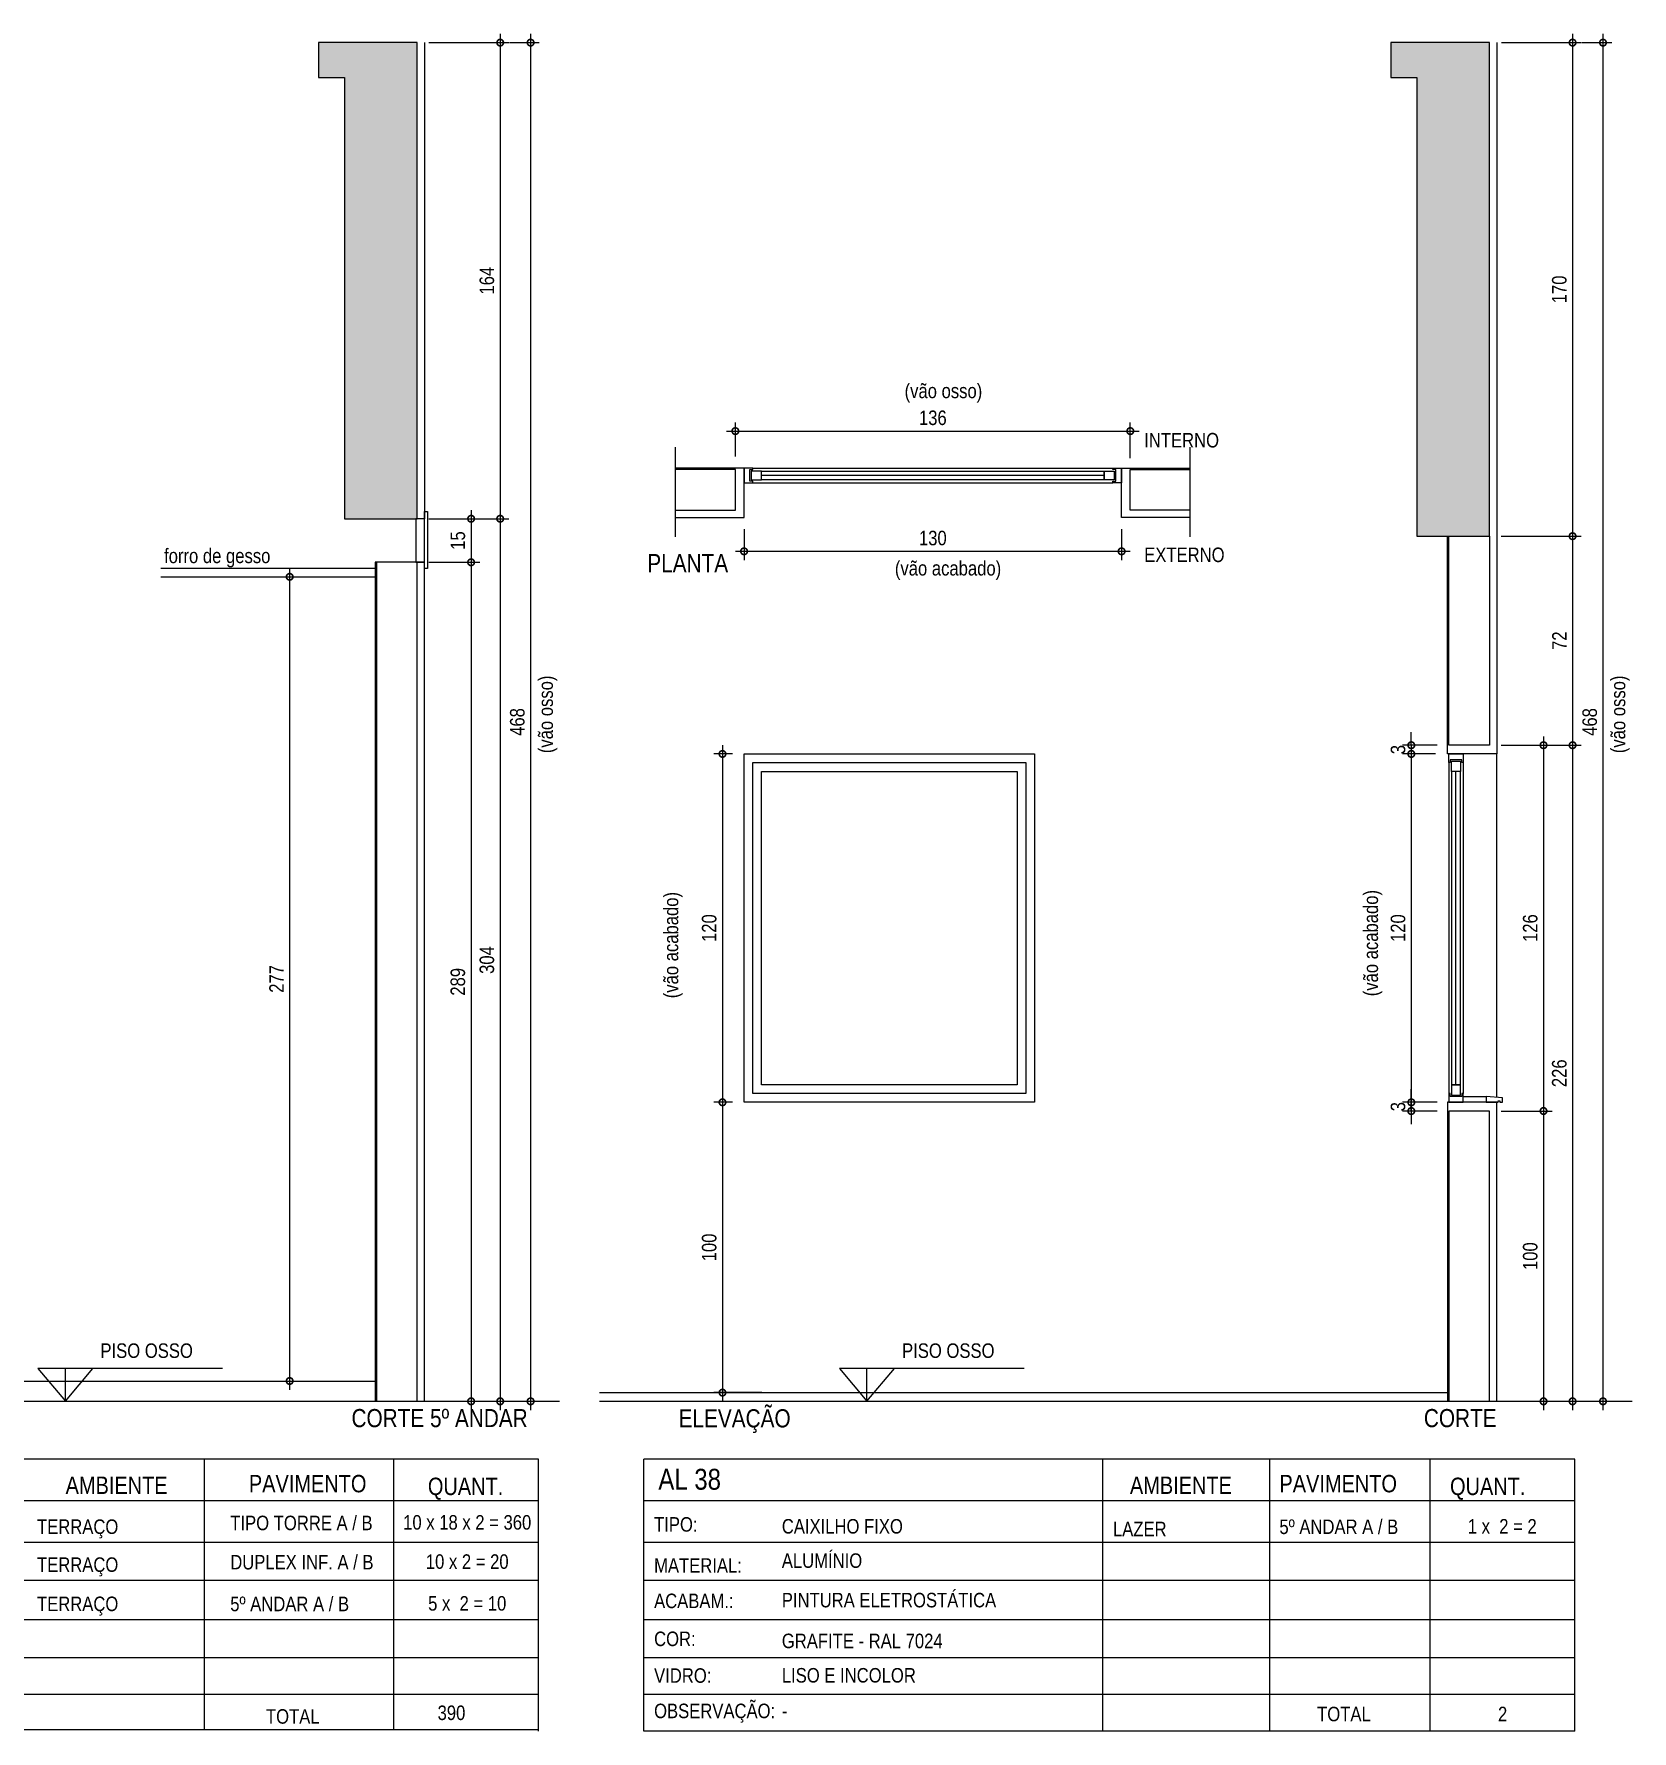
# Model space of a CAD drawing. Header units: metres. Extents: x -0.2 to 51.6, y -20.8 to 5.5.
# Drawn here: x 8.93 to 14.43, y -20.82 to -14.97 of the extents above; entities that cross this region are included whole.
import ezdxf

# ---------------------------------------------------------------- set-up
doc = ezdxf.new("R2010")
doc.units = ezdxf.units.M
for name, color, linetype in [('ARQ-ALV ACAB', 4, 'Continuous'), ('ARQ-ALV OSSO', 5, 'Continuous'), ('ARQ-AUX', 7, 'Continuous'), ('ARQ-AUX1', 1, 'Continuous'), ('ARQ-AUX2', 2, 'Continuous'), ('ARQ-CAX', 1, 'Continuous'), ('ARQ-CAX @ 1', 1, 'Continuous'), ('ARQ-DIM', 2, 'Continuous'), ('ARQ-ENCH', 1, 'Continuous'), ('ARQ-TXT', 2, 'Continuous'), ('ES-CORTE', 2, 'Continuous')]:
    doc.layers.add(name, color=color, linetype=linetype)
doc.styles.add('Adesa', font='ARIALN.TTF')
doc.dimstyles.new('ADESA 1-0025', dxfattribs={"dimtxt": 0.05, "dimasz": 0.045, "dimexe": 0.03, "dimexo": 0.04, "dimgap": 0.02, "dimtad": 1, "dimtoh": 1, "dimdec": 0, "dimlfac": 100, "dimzin": 4, "dimtxsty": 'Adesa', "dimblk": 'DOTSMALL', "dimcen": 1, "dimdle": 0.03, "dimclrd": 1, "dimclre": 1, "dimclrt": 256, "dimazin": 1, "dimtm": 1e-09, "dimtfac": 1, "dimtdec": 0, "dimtix": 1, "dimtmove": 2, "dimatfit": 0, "dimldrblk": 'DOTSMALL', "dimfxl": 0.8, "dimtvp": 2, "dimtolj": 1, "dimtzin": 0, "dimarcsym": 0})

# ---------------------------------------------------------------- blocks, each defined once
blk = doc.blocks.new('_DotSmall')
at = {"color": 0, "linetype": 'ByBlock', "const_width": 0.5}
blk.add_lwpolyline([(-0.0625, 0, 1), (0.0625, 0, 1)], format="xyb", close=True, dxfattribs=at)
blk = doc.blocks.new('*D594')
at = {"layer": 'ARQ-DIM', "color": 1, "lineweight": -2, "transparency": 16777216}
for p, q in [((11.3715, -16.6762), (11.3715, -16.7825)), ((12.6715, -16.6762), (12.6715, -16.7825)), ((11.3415, -16.7525), (12.7015, -16.7525))]:
    blk.add_line(p, q, dxfattribs=at)
at = {"layer": 'Defpoints', "color": 0, "transparency": 16777216}
for p in [(11.3715, -16.6362), (12.6715, -16.6362), (12.6715, -16.7525)]:
    blk.add_point(p, dxfattribs=at)
at = {"layer": 'ARQ-DIM', "color": 1, "lineweight": -2, "transparency": 16777216, "xscale": 0.045, "yscale": 0.045, "zscale": 0.045, "rotation": 180}
blk.add_blockref('_DotSmall', (11.3715, -16.7525), dxfattribs=at)
at = {"layer": 'ARQ-DIM', "color": 1, "lineweight": -2, "transparency": 16777216, "xscale": 0.045, "yscale": 0.045, "zscale": 0.045}
blk.add_blockref('_DotSmall', (12.6715, -16.7525), dxfattribs=at)
at = {"layer": 'ARQ-DIM', "transparency": 16777216, "insert": (12.0215, -16.707), "char_height": 0.05, "attachment_point": 5, "style": 'Adesa'}
blk.add_mtext('\\A1;130', dxfattribs=at)
blk = doc.blocks.new('*D584')
at = {"layer": 'ARQ-DIM', "color": 1, "lineweight": -2, "transparency": 16777216}
for p, q in [((11.3315, -17.4503), (11.2672, -17.4503)), ((11.2972, -17.4203), (11.2972, -18.6803)), ((11.3315, -18.6503), (11.2672, -18.6503))]:
    blk.add_line(p, q, dxfattribs=at)
at = {"layer": 'Defpoints', "color": 0, "transparency": 16777216}
for p in [(11.3715, -17.4503), (11.2972, -18.6503), (11.3715, -18.6503)]:
    blk.add_point(p, dxfattribs=at)
at = {"layer": 'ARQ-DIM', "color": 1, "lineweight": -2, "transparency": 16777216, "xscale": 0.045, "yscale": 0.045, "zscale": 0.045}
for p, rotation in [((11.2972, -17.4503), 90), ((11.2972, -18.6503), 270)]:
    blk.add_blockref('_DotSmall', p, dxfattribs=dict(at, rotation=rotation))
at = {"layer": 'ARQ-DIM', "transparency": 16777216, "insert": (11.2516, -18.0503), "char_height": 0.05, "attachment_point": 5, "rotation": 90, "style": 'Adesa'}
blk.add_mtext('\\A1;120', dxfattribs=at)
blk = doc.blocks.new('*D595')
at = {"layer": 'ARQ-DIM', "color": 1, "lineweight": -2, "transparency": 16777216}
for p, q in [((11.3415, -16.4262), (11.3415, -16.3083)), ((12.7015, -16.4312), (12.7015, -16.3083)), ((11.3115, -16.3383), (12.7315, -16.3383))]:
    blk.add_line(p, q, dxfattribs=at)
at = {"layer": 'Defpoints', "color": 0, "transparency": 16777216}
for p in [(12.7015, -16.3383), (11.3415, -16.4662), (12.7015, -16.4712)]:
    blk.add_point(p, dxfattribs=at)
at = {"layer": 'ARQ-DIM', "color": 1, "lineweight": -2, "transparency": 16777216, "xscale": 0.045, "yscale": 0.045, "zscale": 0.045, "rotation": 180}
blk.add_blockref('_DotSmall', (11.3415, -16.3383), dxfattribs=at)
at = {"layer": 'ARQ-DIM', "color": 1, "lineweight": -2, "transparency": 16777216, "xscale": 0.045, "yscale": 0.045, "zscale": 0.045}
blk.add_blockref('_DotSmall', (12.7015, -16.3383), dxfattribs=at)
at = {"layer": 'ARQ-DIM', "transparency": 16777216, "insert": (12.0215, -16.2928), "char_height": 0.05, "attachment_point": 5, "style": 'Adesa'}
blk.add_mtext('\\A1;136', dxfattribs=at)
blk = doc.blocks.new('*D585')
at = {"layer": 'ARQ-DIM', "color": 1, "lineweight": -2, "transparency": 16777216}
for p, q in [((11.2972, -18.6203), (11.2972, -19.6803)), ((11.3315, -18.6503), (11.2672, -18.6503)), ((11.4332, -19.6503), (11.2672, -19.6503))]:
    blk.add_line(p, q, dxfattribs=at)
at = {"layer": 'Defpoints', "color": 0, "transparency": 16777216}
for p in [(11.3715, -18.6503), (11.2972, -19.6503), (11.4732, -19.6503)]:
    blk.add_point(p, dxfattribs=at)
at = {"layer": 'ARQ-DIM', "color": 1, "lineweight": -2, "transparency": 16777216, "xscale": 0.045, "yscale": 0.045, "zscale": 0.045}
for p, rotation in [((11.2972, -18.6503), 90), ((11.2972, -19.6503), 270)]:
    blk.add_blockref('_DotSmall', p, dxfattribs=dict(at, rotation=rotation))
at = {"layer": 'ARQ-DIM', "transparency": 16777216, "insert": (11.2516, -19.1503), "char_height": 0.05, "attachment_point": 5, "rotation": 90, "style": 'Adesa'}
blk.add_mtext('\\A1;100', dxfattribs=at)
blk = doc.blocks.new('*D586')
at = {"layer": 'ARQ-DIM', "color": 1, "lineweight": -2, "transparency": 16777216}
for p, q in [((13.9787, -18.6803), (14.1544, -18.6803)), ((14.1244, -18.6503), (14.1244, -19.7103)), ((13.9787, -19.6803), (14.1544, -19.6803))]:
    blk.add_line(p, q, dxfattribs=at)
at = {"layer": 'Defpoints', "color": 0, "transparency": 16777216}
for p in [(13.9387, -18.6803), (13.9387, -19.6803), (14.1244, -19.6803)]:
    blk.add_point(p, dxfattribs=at)
at = {"layer": 'ARQ-DIM', "color": 1, "lineweight": -2, "transparency": 16777216, "xscale": 0.045, "yscale": 0.045, "zscale": 0.045}
for p, rotation in [((14.1244, -18.6803), 90), ((14.1244, -19.6803), 270)]:
    blk.add_blockref('_DotSmall', p, dxfattribs=dict(at, rotation=rotation))
at = {"layer": 'ARQ-DIM', "transparency": 16777216, "insert": (14.0788, -19.1803), "char_height": 0.05, "attachment_point": 5, "rotation": 90, "style": 'Adesa'}
blk.add_mtext('\\A1;100', dxfattribs=at)
blk = doc.blocks.new('*D587')
at = {"layer": 'ARQ-DIM', "color": 1, "lineweight": -2, "transparency": 16777216}
for p, q in [((14.1244, -17.3903), (14.1244, -18.7103)), ((13.9787, -17.4203), (14.1544, -17.4203)), ((13.9787, -18.6803), (14.1544, -18.6803))]:
    blk.add_line(p, q, dxfattribs=at)
at = {"layer": 'Defpoints', "color": 0, "transparency": 16777216}
for p in [(13.9387, -17.4203), (13.9387, -18.6803), (14.1244, -18.6803)]:
    blk.add_point(p, dxfattribs=at)
at = {"layer": 'ARQ-DIM', "color": 1, "lineweight": -2, "transparency": 16777216, "xscale": 0.045, "yscale": 0.045, "zscale": 0.045}
for p, rotation in [((14.1244, -17.4203), 90), ((14.1244, -18.6803), 270)]:
    blk.add_blockref('_DotSmall', p, dxfattribs=dict(at, rotation=rotation))
at = {"layer": 'ARQ-DIM', "transparency": 16777216, "insert": (14.0788, -18.0503), "char_height": 0.05, "attachment_point": 5, "rotation": 90, "style": 'Adesa'}
blk.add_mtext('\\A1;126', dxfattribs=at)
blk = doc.blocks.new('*D588')
at = {"layer": 'ARQ-DIM', "color": 1, "lineweight": -2, "transparency": 16777216}
for p, q in [((13.9792, -15.0003), (14.2544, -15.0003)), ((14.2244, -14.9703), (14.2244, -16.7303)), ((13.9787, -16.7003), (14.2544, -16.7003))]:
    blk.add_line(p, q, dxfattribs=at)
at = {"layer": 'Defpoints', "color": 0, "transparency": 16777216}
for p in [(13.9392, -15.0003), (13.9387, -16.7003), (14.2244, -16.7003)]:
    blk.add_point(p, dxfattribs=at)
at = {"layer": 'ARQ-DIM', "color": 1, "lineweight": -2, "transparency": 16777216, "xscale": 0.045, "yscale": 0.045, "zscale": 0.045}
for p, rotation in [((14.2244, -15.0003), 90), ((14.2244, -16.7003), 270)]:
    blk.add_blockref('_DotSmall', p, dxfattribs=dict(at, rotation=rotation))
at = {"layer": 'ARQ-DIM', "transparency": 16777216, "insert": (14.1789, -15.8503), "char_height": 0.05, "attachment_point": 5, "rotation": 90, "style": 'Adesa'}
blk.add_mtext('\\A1;170', dxfattribs=at)
blk = doc.blocks.new('*D589')
at = {"layer": 'ARQ-DIM', "color": 1, "lineweight": -2, "transparency": 16777216}
for p, q in [((14.2244, -17.3903), (14.2244, -19.7103)), ((14.1944, -17.4203), (14.2544, -17.4203)), ((14.1065, -19.6803), (14.2544, -19.6803))]:
    blk.add_line(p, q, dxfattribs=at)
at = {"layer": 'Defpoints', "color": 0, "transparency": 16777216}
for p in [(14.1544, -17.4203), (14.0665, -19.6803), (14.2244, -19.6803)]:
    blk.add_point(p, dxfattribs=at)
at = {"layer": 'ARQ-DIM', "color": 1, "lineweight": -2, "transparency": 16777216, "xscale": 0.045, "yscale": 0.045, "zscale": 0.045}
for p, rotation in [((14.2244, -17.4203), 90), ((14.2244, -19.6803), 270)]:
    blk.add_blockref('_DotSmall', p, dxfattribs=dict(at, rotation=rotation))
at = {"layer": 'ARQ-DIM', "transparency": 16777216, "insert": (14.1789, -18.5503), "char_height": 0.05, "attachment_point": 5, "rotation": 90, "style": 'Adesa'}
blk.add_mtext('\\A1;226', dxfattribs=at)
blk = doc.blocks.new('*D590')
at = {"layer": 'ARQ-DIM', "color": 1, "lineweight": -2, "transparency": 16777216}
for p, q in [((14.2565, -15.0003), (14.3592, -15.0003)), ((14.3292, -14.9703), (14.3292, -19.7103)), ((14.2205, -19.6803), (14.3592, -19.6803))]:
    blk.add_line(p, q, dxfattribs=at)
at = {"layer": 'Defpoints', "color": 0, "transparency": 16777216}
for p in [(14.2165, -15.0003), (14.1805, -19.6803), (14.3292, -19.6803)]:
    blk.add_point(p, dxfattribs=at)
at = {"layer": 'ARQ-DIM', "color": 1, "lineweight": -2, "transparency": 16777216, "xscale": 0.045, "yscale": 0.045, "zscale": 0.045}
for p, rotation in [((14.3292, -15.0003), 90), ((14.3292, -19.6803), 270)]:
    blk.add_blockref('_DotSmall', p, dxfattribs=dict(at, rotation=rotation))
at = {"layer": 'ARQ-DIM', "transparency": 16777216, "insert": (14.2837, -17.3403), "char_height": 0.05, "attachment_point": 5, "rotation": 90, "style": 'Adesa'}
blk.add_mtext('\\A1;468', dxfattribs=at)
blk = doc.blocks.new('*D591')
at = {"layer": 'ARQ-DIM', "color": 1, "lineweight": -2, "transparency": 16777216}
for p, q in [((13.753, -17.4503), (13.6391, -17.4503)), ((13.6691, -17.4203), (13.6691, -18.6804)), ((13.753, -18.6504), (13.6391, -18.6504))]:
    blk.add_line(p, q, dxfattribs=at)
at = {"layer": 'Defpoints', "color": 0, "transparency": 16777216}
for p in [(13.793, -17.4503), (13.6691, -18.6504), (13.793, -18.6504)]:
    blk.add_point(p, dxfattribs=at)
at = {"layer": 'ARQ-DIM', "color": 1, "lineweight": -2, "transparency": 16777216, "xscale": 0.045, "yscale": 0.045, "zscale": 0.045}
for p, rotation in [((13.6691, -17.4503), 90), ((13.6691, -18.6504), 270)]:
    blk.add_blockref('_DotSmall', p, dxfattribs=dict(at, rotation=rotation))
at = {"layer": 'ARQ-DIM', "transparency": 16777216, "insert": (13.6236, -18.0504), "char_height": 0.05, "attachment_point": 5, "rotation": 90, "style": 'Adesa'}
blk.add_mtext('\\A1;120', dxfattribs=at)
blk = doc.blocks.new('*D592')
at = {"layer": 'ARQ-DIM', "color": 1, "lineweight": -2, "transparency": 16777216}
for p, q in [((13.6691, -17.4203), (13.6691, -17.3753)), ((13.758, -17.4203), (13.6391, -17.4203)), ((13.753, -17.4504), (13.6391, -17.4504)), ((13.6691, -17.4203), (13.6691, -17.4504)), ((13.6691, -17.4504), (13.6691, -17.4954))]:
    blk.add_line(p, q, dxfattribs=at)
at = {"layer": 'Defpoints', "color": 0, "transparency": 16777216}
for p in [(13.6691, -17.4504), (13.793, -17.4504), (13.798, -17.4203)]:
    blk.add_point(p, dxfattribs=at)
at = {"layer": 'ARQ-DIM', "color": 1, "lineweight": -2, "transparency": 16777216, "xscale": 0.045, "yscale": 0.045, "zscale": 0.045}
for p, rotation in [((13.6691, -17.4203), 270), ((13.6691, -17.4504), 90)]:
    blk.add_blockref('_DotSmall', p, dxfattribs=dict(at, rotation=rotation))
at = {"layer": 'ARQ-DIM', "transparency": 16777216, "insert": (13.6236, -17.4354), "char_height": 0.05, "attachment_point": 5, "rotation": 90, "style": 'Adesa'}
blk.add_mtext('\\A1;3', dxfattribs=at)
blk = doc.blocks.new('*D593')
at = {"layer": 'ARQ-DIM', "color": 1, "lineweight": -2, "transparency": 16777216}
for p, q in [((13.6691, -18.6504), (13.6691, -18.6054)), ((13.758, -18.6504), (13.6391, -18.6504)), ((13.758, -18.6804), (13.6391, -18.6804)), ((13.6691, -18.6804), (13.6691, -18.6504)), ((13.6691, -18.6804), (13.6691, -18.7254))]:
    blk.add_line(p, q, dxfattribs=at)
at = {"layer": 'Defpoints', "color": 0, "transparency": 16777216}
for p in [(13.6691, -18.6504), (13.798, -18.6504), (13.798, -18.6804)]:
    blk.add_point(p, dxfattribs=at)
at = {"layer": 'ARQ-DIM', "color": 1, "lineweight": -2, "transparency": 16777216, "xscale": 0.045, "yscale": 0.045, "zscale": 0.045}
for p, rotation in [((13.6691, -18.6504), 270), ((13.6691, -18.6804), 90)]:
    blk.add_blockref('_DotSmall', p, dxfattribs=dict(at, rotation=rotation))
at = {"layer": 'ARQ-DIM', "transparency": 16777216, "insert": (13.6236, -18.6654), "char_height": 0.05, "attachment_point": 5, "rotation": 90, "style": 'Adesa'}
blk.add_mtext('\\A1;3', dxfattribs=at)
blk = doc.blocks.new('*D596')
at = {"layer": 'ARQ-DIM', "color": 1, "lineweight": -2, "transparency": 16777216}
for p, q in [((13.9787, -16.7003), (14.2544, -16.7003)), ((14.2244, -16.6703), (14.2244, -17.4503)), ((14.1065, -17.4203), (14.2544, -17.4203))]:
    blk.add_line(p, q, dxfattribs=at)
at = {"layer": 'Defpoints', "color": 0, "transparency": 16777216}
for p in [(13.9387, -16.7003), (14.0665, -17.4203), (14.2244, -17.4203)]:
    blk.add_point(p, dxfattribs=at)
at = {"layer": 'ARQ-DIM', "color": 1, "lineweight": -2, "transparency": 16777216, "xscale": 0.045, "yscale": 0.045, "zscale": 0.045}
for p, rotation in [((14.2244, -16.7003), 90), ((14.2244, -17.4203), 270)]:
    blk.add_blockref('_DotSmall', p, dxfattribs=dict(at, rotation=rotation))
at = {"layer": 'ARQ-DIM', "transparency": 16777216, "insert": (14.1793, -17.0603), "char_height": 0.05, "attachment_point": 5, "rotation": 90, "style": 'Adesa'}
blk.add_mtext('\\A1;72', dxfattribs=at)
blk = doc.blocks.new('*U597')
at = {"color": 0, "linetype": 'ByBlock', "ltscale": 0.5}
for points in [[(0.02, -0.045), (0.02, -0.045), (0.02, -0.045), (0.02, -0.045), (0.02, -0.045), (0.02, -0.045), (0.02, -0.045), (0.02, -0.045), (0.02, -0.045), (0.03, -0.045), (0.03, -0.05), (0, -0.05), (0, 0), (0.03, 0), (0.03, -0.005), (0.02, -0.005), (0.02, -0.045)], [(1.28, -0.045), (1.28, -0.045), (1.28, -0.045), (1.28, -0.045), (1.28, -0.045), (1.28, -0.045), (1.28, -0.045), (1.28, -0.045), (1.28, -0.045), (1.27, -0.045), (1.27, -0.05), (1.3, -0.05), (1.3, 0), (1.27, 0), (1.27, -0.005), (1.28, -0.005), (1.28, -0.045)], [(0.025, -0.01), (0.06, -0.01), (0.06, -0.04), (0.025, -0.04)], [(1.275, -0.01), (1.24, -0.01), (1.24, -0.04), (1.275, -0.04)]]:
    blk.add_lwpolyline(points, close=True, dxfattribs=at)
at = {"color": 8, "linetype": 'ByBlock', "ltscale": 0.5}
for points in [[(1.27, 0), (0.03, 0)], [(1.27, -0.05), (0.03, -0.05)]]:
    blk.add_lwpolyline(points, dxfattribs=at)
at = {"color": 7, "linetype": 'ByBlock', "ltscale": 0.5}
blk.add_lwpolyline([(1.24, -0.01), (1.24, -0.04), (0.06, -0.04), (0.06, -0.01)], close=True, dxfattribs=at)
blk.add_lwpolyline([(0.06, -0.025), (1.24, -0.025)], dxfattribs=at)
blk = doc.blocks.new('*U84')
at = {"color": 0, "linetype": 'ByBlock', "ltscale": 0.5}
for points in [[(0.02, -0.045), (0.02, -0.045), (0.02, -0.045), (0.02, -0.045), (0.02, -0.045), (0.02, -0.045), (0.02, -0.045), (0.02, -0.045), (0.02, -0.045), (0.03, -0.045), (0.03, -0.05), (0, -0.05), (0, 0), (0.03, 0), (0.03, -0.005), (0.02, -0.005), (0.02, -0.045)], [(1.18, -0.045), (1.18, -0.045), (1.18, -0.045), (1.18, -0.045), (1.18, -0.045), (1.18, -0.045), (1.18, -0.045), (1.18, -0.045), (1.18, -0.045), (1.17, -0.045), (1.17, -0.05), (1.2, -0.05), (1.2, 0), (1.17, 0), (1.17, -0.005), (1.18, -0.005), (1.18, -0.045)], [(0.025, -0.01), (0.06, -0.01), (0.06, -0.04), (0.025, -0.04)], [(1.175, -0.01), (1.14, -0.01), (1.14, -0.04), (1.175, -0.04)]]:
    blk.add_lwpolyline(points, close=True, dxfattribs=at)
at = {"color": 8, "linetype": 'ByBlock', "ltscale": 0.5}
for points in [[(1.17, 0), (0.03, 0)], [(1.17, -0.05), (0.03, -0.05)]]:
    blk.add_lwpolyline(points, dxfattribs=at)
at = {"color": 7, "linetype": 'ByBlock', "ltscale": 0.5}
blk.add_lwpolyline([(1.14, -0.01), (1.14, -0.04), (0.06, -0.04), (0.06, -0.01)], close=True, dxfattribs=at)
blk.add_lwpolyline([(0.06, -0.025), (1.14, -0.025)], dxfattribs=at)
blk = doc.blocks.new('*D725')
at = {"layer": 'ARQ-DIM', "color": 1, "lineweight": -2, "transparency": 16777216}
for p, q in [((10.4316, -16.7603), (10.4316, -19.7103)), ((10.2859, -16.7903), (10.4616, -16.7903)), ((10.2859, -19.6803), (10.4616, -19.6803))]:
    blk.add_line(p, q, dxfattribs=at)
at = {"layer": 'Defpoints', "color": 0, "transparency": 16777216}
for p in [(10.2459, -16.7903), (10.2459, -19.6803), (10.4316, -19.6803)]:
    blk.add_point(p, dxfattribs=at)
at = {"layer": 'ARQ-DIM', "color": 1, "lineweight": -2, "transparency": 16777216, "xscale": 0.045, "yscale": 0.045, "zscale": 0.045}
for p, rotation in [((10.4316, -16.7903), 90), ((10.4316, -19.6803), 270)]:
    blk.add_blockref('_DotSmall', p, dxfattribs=dict(at, rotation=rotation))
at = {"layer": 'ARQ-DIM', "transparency": 16777216, "insert": (10.3861, -18.2353), "char_height": 0.05, "attachment_point": 5, "rotation": 90, "style": 'Adesa'}
blk.add_mtext('\\A1;289', dxfattribs=at)
blk = doc.blocks.new('*D726')
at = {"layer": 'ARQ-DIM', "color": 1, "lineweight": -2, "transparency": 16777216}
for p, q in [((10.2865, -15.0003), (10.5617, -15.0003)), ((10.5317, -14.9703), (10.5317, -16.6703)), ((10.2859, -16.6403), (10.5617, -16.6403))]:
    blk.add_line(p, q, dxfattribs=at)
at = {"layer": 'Defpoints', "color": 0, "transparency": 16777216}
for p in [(10.2465, -15.0003), (10.2459, -16.6403), (10.5317, -16.6403)]:
    blk.add_point(p, dxfattribs=at)
at = {"layer": 'ARQ-DIM', "color": 1, "lineweight": -2, "transparency": 16777216, "xscale": 0.045, "yscale": 0.045, "zscale": 0.045}
for p, rotation in [((10.5317, -15.0003), 90), ((10.5317, -16.6403), 270)]:
    blk.add_blockref('_DotSmall', p, dxfattribs=dict(at, rotation=rotation))
at = {"layer": 'ARQ-DIM', "transparency": 16777216, "insert": (10.4861, -15.8203), "char_height": 0.05, "attachment_point": 5, "rotation": 90, "style": 'Adesa'}
blk.add_mtext('\\A1;164', dxfattribs=at)
blk = doc.blocks.new('*D727')
at = {"layer": 'ARQ-DIM', "color": 1, "lineweight": -2, "transparency": 16777216}
for p, q in [((10.5016, -16.6403), (10.5617, -16.6403)), ((10.5317, -16.6103), (10.5317, -19.7103)), ((10.4138, -19.6803), (10.5617, -19.6803))]:
    blk.add_line(p, q, dxfattribs=at)
at = {"layer": 'Defpoints', "color": 0, "transparency": 16777216}
for p in [(10.4616, -16.6403), (10.3738, -19.6803), (10.5317, -19.6803)]:
    blk.add_point(p, dxfattribs=at)
at = {"layer": 'ARQ-DIM', "color": 1, "lineweight": -2, "transparency": 16777216, "xscale": 0.045, "yscale": 0.045, "zscale": 0.045}
for p, rotation in [((10.5317, -16.6403), 90), ((10.5317, -19.6803), 270)]:
    blk.add_blockref('_DotSmall', p, dxfattribs=dict(at, rotation=rotation))
at = {"layer": 'ARQ-DIM', "transparency": 16777216, "insert": (10.4861, -18.1603), "char_height": 0.05, "attachment_point": 5, "rotation": 90, "style": 'Adesa'}
blk.add_mtext('\\A1;304', dxfattribs=at)
blk = doc.blocks.new('*D728')
at = {"layer": 'ARQ-DIM', "color": 1, "lineweight": -2, "transparency": 16777216}
for p, q in [((10.5638, -15.0003), (10.6665, -15.0003)), ((10.6365, -14.9703), (10.6365, -19.7103)), ((10.5277, -19.6803), (10.6665, -19.6803))]:
    blk.add_line(p, q, dxfattribs=at)
at = {"layer": 'Defpoints', "color": 0, "transparency": 16777216}
for p in [(10.5238, -15.0003), (10.4877, -19.6803), (10.6365, -19.6803)]:
    blk.add_point(p, dxfattribs=at)
at = {"layer": 'ARQ-DIM', "color": 1, "lineweight": -2, "transparency": 16777216, "xscale": 0.045, "yscale": 0.045, "zscale": 0.045}
for p, rotation in [((10.6365, -15.0003), 90), ((10.6365, -19.6803), 270)]:
    blk.add_blockref('_DotSmall', p, dxfattribs=dict(at, rotation=rotation))
at = {"layer": 'ARQ-DIM', "transparency": 16777216, "insert": (10.5909, -17.3403), "char_height": 0.05, "attachment_point": 5, "rotation": 90, "style": 'Adesa'}
blk.add_mtext('\\A1;468', dxfattribs=at)
blk = doc.blocks.new('*D729')
at = {"layer": 'ARQ-DIM', "color": 1, "lineweight": -2, "transparency": 16777216}
for p, q in [((10.2859, -16.6403), (10.4616, -16.6403)), ((10.4316, -16.6103), (10.4316, -16.8203)), ((10.2859, -16.7903), (10.4616, -16.7903))]:
    blk.add_line(p, q, dxfattribs=at)
at = {"layer": 'Defpoints', "color": 0, "transparency": 16777216}
for p in [(10.2459, -16.6403), (10.2459, -16.7903), (10.4316, -16.7903)]:
    blk.add_point(p, dxfattribs=at)
at = {"layer": 'ARQ-DIM', "color": 1, "lineweight": -2, "transparency": 16777216, "xscale": 0.045, "yscale": 0.045, "zscale": 0.045}
for p, rotation in [((10.4316, -16.6403), 90), ((10.4316, -16.7903), 270)]:
    blk.add_blockref('_DotSmall', p, dxfattribs=dict(at, rotation=rotation))
at = {"layer": 'ARQ-DIM', "transparency": 16777216, "insert": (10.3861, -16.7153), "char_height": 0.05, "attachment_point": 5, "rotation": 90, "style": 'Adesa'}
blk.add_mtext('\\A1;15', dxfattribs=at)
blk = doc.blocks.new('*D731')
at = {"layer": 'ARQ-DIM', "color": 1, "lineweight": -2, "transparency": 16777216}
for p, q in [((9.8068, -16.8103), (9.8068, -19.6403)), ((9.7719, -16.8403), (9.8368, -16.8403)), ((9.7719, -19.6103), (9.8368, -19.6103))]:
    blk.add_line(p, q, dxfattribs=at)
at = {"layer": 'Defpoints', "color": 0, "transparency": 16777216}
for p in [(9.7319, -16.8403), (9.7319, -19.6103), (9.8068, -19.6103)]:
    blk.add_point(p, dxfattribs=at)
at = {"layer": 'ARQ-DIM', "color": 1, "lineweight": -2, "transparency": 16777216, "xscale": 0.045, "yscale": 0.045, "zscale": 0.045}
for p, rotation in [((9.8068, -16.8403), 90), ((9.8068, -19.6103), 270)]:
    blk.add_blockref('_DotSmall', p, dxfattribs=dict(at, rotation=rotation))
at = {"layer": 'ARQ-DIM', "transparency": 16777216, "insert": (9.7617, -18.2253), "char_height": 0.05, "attachment_point": 5, "rotation": 90, "style": 'Adesa'}
blk.add_mtext('\\A1;277', dxfattribs=at)
blk = doc.blocks.new('ALUMINIO')
h = blk.add_hatch(color=8)
h.dxf.hatch_style = 1
h.paths.add_polyline_path([(9.9959, -16.6403), (10.2459, -16.6403), (10.2459, -15.0003), (9.9059, -15.0003), (9.9059, -15.1203), (9.9959, -15.1203)])
h = blk.add_hatch(color=8)
h.dxf.hatch_style = 1
h.paths.add_polyline_path([(13.6887, -16.7003), (13.9387, -16.7003), (13.9387, -15.0003), (13.5987, -15.0003), (13.5987, -15.1203), (13.6887, -15.1203)])
at = {"color": 8}
for p, q in [((9.9059, -15.0003), (9.9059, -15.1203)), ((13.5987, -15.0003), (13.5987, -15.1203))]:
    blk.add_line(p, q, dxfattribs=at)
at = {"layer": 'ARQ-ALV ACAB', "ltscale": 0.05}
for p, q in [((7.1809, -19.6103), (10.1009, -19.6103)), ((10.8736, -19.6503), (13.7937, -19.6503))]:
    blk.add_line(p, q, dxfattribs=at)
at = {"layer": 'ARQ-ALV ACAB'}
for points in [[(10.2709, -15.0003), (10.2709, -16.6403), (10.2459, -16.6403), (10.2459, -16.6403)], [(13.9637, -15.0003), (13.9637, -17.4503), (13.7937, -17.4503), (13.7937, -16.7003)], [(10.2709, -19.6803), (10.2709, -16.7903), (10.1009, -16.7903), (10.1009, -19.6803)], [(13.9637, -19.6803), (13.9637, -18.6503), (13.7937, -18.6503), (13.7937, -19.6803)]]:
    blk.add_lwpolyline(points, dxfattribs=at)
at = {"layer": 'ARQ-ALV ACAB', "ltscale": 0.05}
for points in [[(11.1368, -16.6362), (11.3715, -16.6362), (11.3715, -16.4662), (11.1358, -16.4662)], [(12.9061, -16.6362), (12.6715, -16.6362), (12.6715, -16.4662), (12.9061, -16.4662)]]:
    blk.add_lwpolyline(points, dxfattribs=at)
at = {"layer": 'ARQ-ALV OSSO', "ltscale": 0.05}
for points in [[(11.1368, -16.6112), (11.3415, -16.6112), (11.3415, -16.4712), (11.1368, -16.4712)], [(12.9061, -16.6112), (12.7015, -16.6112), (12.7015, -16.4712), (12.9061, -16.4712)]]:
    blk.add_lwpolyline(points, dxfattribs=at)
at = {"layer": 'ARQ-ALV OSSO'}
for points in [[(13.9387, -16.7003), (13.9387, -17.4203), (13.7987, -17.4203), (13.7987, -16.7003)], [(10.2459, -19.6803), (10.2459, -16.7903), (10.1059, -16.7903), (10.1059, -19.6803)], [(13.9387, -19.6803), (13.9387, -18.6803), (13.7987, -18.6803), (13.7987, -19.6803)]]:
    blk.add_lwpolyline(points, dxfattribs=at)
at = {"layer": 'ARQ-AUX'}
blk.add_lwpolyline([(13.9637, -18.6336), (13.9637, -17.4503)], dxfattribs=at)
at = {"layer": 'ARQ-AUX1', "ltscale": 0.05}
for p, q in [((9.3628, -16.8103), (10.1009, -16.8103)), ((9.3628, -16.8403), (10.1009, -16.8403))]:
    blk.add_line(p, q, dxfattribs=at)
at = {"layer": 'ARQ-AUX1'}
for points in [[(13.9267, -18.6503), (13.848, -18.6503), (13.848, -18.6303), (13.9267, -18.6303)], [(13.9737, -18.6503), (13.9837, -18.6503), (13.9837, -18.6353), (13.9267, -18.6303), (13.9267, -18.6503), (13.9687, -18.6503), (13.9687, -18.6453), (13.9737, -18.6453)]]:
    blk.add_lwpolyline(points, close=True, dxfattribs=at)
at = {"layer": 'ARQ-AUX2'}
for points in [[(9.9059, -15.1203), (9.9959, -15.1203), (9.9959, -16.6403), (10.2459, -16.6403), (10.2459, -15.0003), (9.9059, -15.0003)], [(13.5987, -15.1203), (13.6887, -15.1203), (13.6887, -16.7003), (13.9387, -16.7003), (13.9387, -15.0003), (13.5987, -15.0003)]]:
    blk.add_lwpolyline(points, dxfattribs=at)
at = {"layer": 'ARQ-CAX'}
for points in [[(10.2709, -16.7903), (10.2709, -16.6403), (10.2409, -16.6403), (10.2409, -16.7903)], [(10.2709, -16.8119), (10.2709, -16.6153), (10.2809, -16.6153), (10.2809, -16.8119)], [(11.3715, -17.4503), (12.3715, -17.4503), (12.3715, -18.6503), (11.3715, -18.6503)], [(11.4015, -17.4803), (12.3415, -17.4803), (12.3415, -18.6203), (11.4015, -18.6203)], [(11.4315, -17.5103), (12.3115, -17.5103), (12.3115, -18.5903), (11.4315, -18.5903)]]:
    blk.add_lwpolyline(points, close=True, dxfattribs=at)
at = {"layer": 'ARQ-DIM'}
for points in [[(9.5758, -19.5678), (8.9395, -19.5678), (9.0345, -19.6803), (9.1294, -19.5678), (8.9395, -19.5678), (9.0345, -19.6803), (9.0345, -19.5678)], [(12.3361, -19.5678), (11.6999, -19.5678), (11.7948, -19.6803), (11.8898, -19.5678), (11.6999, -19.5678), (11.7948, -19.6803), (11.7948, -19.5678)]]:
    blk.add_lwpolyline(points, dxfattribs=at)
at = {"layer": 'ARQ-ENCH', "ltscale": 0.01}
for p, q in [((11.1358, -16.7028), (11.1358, -16.3937)), ((12.9072, -16.7028), (12.9072, -16.3937)), ((10.6635, -19.8792), (7.333, -19.8792)), ((9.5126, -19.8792), (9.5126, -20.8117)), ((10.1643, -19.8792), (10.1643, -20.8117)), ((10.6635, -20.8161), (10.6635, -19.8792)), ((14.2319, -19.8792), (11.0258, -19.8792)), ((11.0258, -20.8161), (11.0258, -19.8792)), ((12.6072, -20.8161), (12.6072, -19.8792)), ((12.6072, -20.8161), (12.6072, -19.8792)), ((13.1804, -19.8792), (13.1804, -20.8161)), ((13.7327, -19.8792), (13.7327, -20.8161)), ((14.2319, -20.8161), (14.2319, -19.8792)), ((10.6635, -20.023), (7.333, -20.023)), ((14.2319, -20.023), (11.0258, -20.023)), ((10.6635, -20.1669), (7.333, -20.1669)), ((14.2319, -20.1669), (11.0258, -20.1669)), ((10.6635, -20.2976), (7.333, -20.2976)), ((14.2319, -20.2976), (11.0258, -20.2976)), ((10.6635, -20.4327), (7.333, -20.4327)), ((14.2319, -20.4327), (11.0258, -20.4327)), ((10.6635, -20.5634), (7.333, -20.5634)), ((14.2319, -20.5634), (11.0258, -20.5634)), ((10.6635, -20.6897), (7.333, -20.6897)), ((14.2319, -20.6897), (11.0258, -20.6897)), ((10.6635, -20.8117), (7.333, -20.8117)), ((14.2319, -20.8161), (11.0258, -20.8161))]:
    blk.add_line(p, q, dxfattribs=at)
at = {"layer": 'ES-CORTE'}
for p, q in [((7.1809, -19.6803), (10.7365, -19.6803)), ((10.8736, -19.6803), (14.4292, -19.6803))]:
    blk.add_line(p, q, dxfattribs=at)
at = {"layer": 'ARQ-CAX @ 1', "rotation": 180}
blk.add_blockref('*U597', (12.6715, -16.5162), dxfattribs=at)
at = {"layer": 'ARQ-CAX @ 1', "xscale": -1, "rotation": 270}
blk.add_blockref('*U84', (13.848, -18.6504), dxfattribs=at)
at = {"layer": 'ARQ-TXT', "attachment_point": 1, "style": 'Adesa'}
for s, insert, char_height, width in [('(vão osso)', (11.9243, -16.1748), 0.05, 0.551174), ('PLANTA', (11.0382, -16.7619), 0.0625, 0.551174), ('(vão acabado)', (11.8908, -16.7857), 0.05, 0.551174), ('PISO OSSO', (9.1552, -19.4808), 0.05, 0.88), ('PISO OSSO', (11.9156, -19.4808), 0.05, 0.88), ('ELEVAÇÃO', (11.146, -19.7076), 0.0625, 0.551174), ('CORTE 5º ANDAR', (10.0197, -19.7068), 0.0625, 0.683663), ('CORTE', (13.7124, -19.7068), 0.0625, 0.683663)]:
    blk.add_mtext(s, dxfattribs=dict(at, insert=insert, char_height=char_height, width=width))
at = {"layer": 'ARQ-TXT', "ltscale": 0.01, "style": 'Adesa'}
for s, insert, char_height, width, attachment_point in [('INTERNO', (12.7494, -16.3447), 0.05, 0.686828, 1), ('forro de gesso', (9.3743, -16.743), 0.05, 0.88, 1), ('EXTERNO', (12.7494, -16.7395), 0.05, 0.686828, 1), ('PAVIMENTO', (9.6664, -19.9642), 0.06, 0.336611, 4), ('AL 38', (11.0764, -19.9127), 0.072, 0.605305, 1), ('PAVIMENTO', (13.215, -19.9642), 0.06, 0.336611, 4), ('AMBIENTE', (9.2109, -19.9395), 0.06, 0.523549, 2), ('QUANT.', (10.4126, -19.9432), 0.06, 0.39922, 2), ('AMBIENTE', (12.8758, -19.9395), 0.06, 0.467927, 2), ('QUANT.', (13.9323, -19.9432), 0.06, 0.39922, 2), ('TERRAÇO', (8.9368, -20.1198), 0.05, 0.543409, 4), ('TIPO TORRE A / B', (9.6023, -20.0996), 0.05, 0.55993, 4), ('10 x 18 x 2 = 360', (10.4182, -20.0976), 0.05, 0.49922, 5), ('TIPO:', (11.0617, -20.0792), 0.05, 0.166457, 1), ('CAIXILHO FIXO', (11.5015, -20.0858), 0.05, 1.067594, 1), ('LAZER', (12.6418, -20.1201), 0.05, 0.467927, 4), ('5º ANDAR A / B', (13.215, -20.1128), 0.05, 0.55993, 4), ('1 x  2 = 2', (13.9823, -20.1108), 0.05, 0.49922, 5), ('TERRAÇO', (8.9368, -20.2505), 0.05, 0.543409, 4), ('DUPLEX INF. A / B', (9.6023, -20.2347), 0.05, 0.55993, 4), ('10 x 2 = 20', (10.4182, -20.2327), 0.05, 0.49922, 5), ('MATERIAL:', (11.0617, -20.2208), 0.05, 0.336303, 1), ('ALUMÍNIO', (11.5015, -20.204), 0.05, 1.067594, 1), ('ACABAM.:', (11.0617, -20.3427), 0.05, 0.336303, 1), ('PINTURA ELETROSTÁTICA', (11.5015, -20.34), 0.05, 1.067594, 1), ('TERRAÇO', (8.9368, -20.3856), 0.05, 0.543409, 4), ('5º ANDAR A / B', (9.6023, -20.3786), 0.05, 0.55993, 4), ('5 x  2 = 10', (10.4182, -20.3766), 0.05, 0.49922, 5), ('COR:', (11.0617, -20.4734), 0.05, 0.336303, 1), ('GRAFITE - RAL 7024', (11.5015, -20.4806), 0.05, 1.067594, 1), ('VIDRO:', (11.0617, -20.5998), 0.05, 0.336303, 1), ('LISO E INCOLOR', (11.5015, -20.599), 0.05, 1.067594, 1), ('TOTAL', (9.8175, -20.7407), 0.05, 0.410919, 2), ('390', (10.3639, -20.7281), 0.05, 0.39922, 2), ('OBSERVAÇÃO:', (11.0617, -20.7217), 0.05, 0.336303, 1), ('-', (11.5015, -20.721), 0.05, 1.067594, 1), ('TOTAL', (13.4371, -20.7324), 0.05, 0.410919, 2), ('2', (13.9835, -20.7324), 0.05, 0.39922, 2)]:
    blk.add_mtext(s, dxfattribs=dict(at, insert=insert, char_height=char_height, width=width, attachment_point=attachment_point))
at = {"layer": 'ARQ-TXT', "ltscale": 0.01, "char_height": 0.05, "width": 0.88, "attachment_point": 1, "rotation": 90, "style": 'Adesa'}
for s, insert in [('{\\fArial Narrow|b0|i0|c0|p34;(vão osso)}', (10.6632, -17.4478)), ('{\\fArial Narrow|b0|i0|c0|p34;(vão osso)}', (14.356, -17.4478)), ('{\\fArial Narrow|b0|i0|c0|p34;(vão acabado)}', (11.0948, -18.292)), ('{\\fArial Narrow|b0|i0|c0|p34;(vão acabado)}', (13.5045, -18.2851))]:
    blk.add_mtext(s, dxfattribs=dict(at, insert=insert))
at = {"layer": 'ARQ-DIM'}
for base, p1, p2, picture, middle in [((10.5317, -16.6403), (10.2465, -15.0003), (10.2459, -16.6403), '*D726', (10.4861, -15.8203)), ((10.6365, -19.6803), (10.5238, -15.0003), (10.4877, -19.6803), '*D728', (10.5909, -17.3403)), ((14.2244, -16.7003), (13.9392, -15.0003), (13.9387, -16.7003), '*D588', (14.1789, -15.8503)), ((14.3292, -19.6803), (14.2165, -15.0003), (14.1805, -19.6803), '*D590', (14.2837, -17.3403)), ((10.4316, -16.7903), (10.2459, -16.6403), (10.2459, -16.7903), '*D729', (10.3861, -16.7153)), ((10.5317, -19.6803), (10.4616, -16.6403), (10.3738, -19.6803), '*D727', (10.4861, -18.1603)), ((14.2244, -17.4203), (13.9387, -16.7003), (14.0665, -17.4203), '*D596', (14.1793, -17.0603)), ((10.4316, -19.6803), (10.2459, -16.7903), (10.2459, -19.6803), '*D725', (10.3861, -18.2353)), ((9.8068, -19.6103), (9.7319, -16.8403), (9.7319, -19.6103), '*D731', (9.7617, -18.2253)), ((13.6691, -17.4504), (13.798, -17.4203), (13.793, -17.4504), '*D592', (13.6236, -17.4354)), ((14.1244, -18.6803), (13.9387, -17.4203), (13.9387, -18.6803), '*D587', (14.0788, -18.0503)), ((14.2244, -19.6803), (14.1544, -17.4203), (14.0665, -19.6803), '*D589', (14.1789, -18.5503)), ((11.2972, -18.6503), (11.3715, -17.4503), (11.3715, -18.6503), '*D584', (11.2516, -18.0503)), ((13.6691, -18.6504), (13.793, -17.4503), (13.793, -18.6504), '*D591', (13.6236, -18.0504)), ((11.2972, -19.6503), (11.3715, -18.6503), (11.4732, -19.6503), '*D585', (11.2516, -19.1503)), ((13.6691, -18.6504), (13.798, -18.6804), (13.798, -18.6504), '*D593', (13.6236, -18.6654)), ((14.1244, -19.6803), (13.9387, -18.6803), (13.9387, -19.6803), '*D586', (14.0788, -19.1803))]:
    dim = blk.add_linear_dim(base=base, p1=p1, p2=p2, angle=90, dimstyle='ADESA 1-0025', dxfattribs=at)
    dim.commit()
    dim.dimension.update_dxf_attribs({"geometry": picture, "text_midpoint": middle})
for base, p1, p2, picture, middle in [((12.7015, -16.3383), (11.3415, -16.4662), (12.7015, -16.4712), '*D595', (12.0215, -16.2928)), ((12.6715, -16.7525), (11.3715, -16.6362), (12.6715, -16.6362), '*D594', (12.0215, -16.707))]:
    dim = blk.add_linear_dim(base=base, p1=p1, p2=p2, dimstyle='ADESA 1-0025', dxfattribs=at)
    dim.commit()
    dim.dimension.update_dxf_attribs({"geometry": picture, "text_midpoint": middle})

msp = doc.modelspace()

# ---------------------------------------------------------------- block references
msp.add_blockref('ALUMINIO', (0, 0))

doc.saveas('drawing.dxf')
